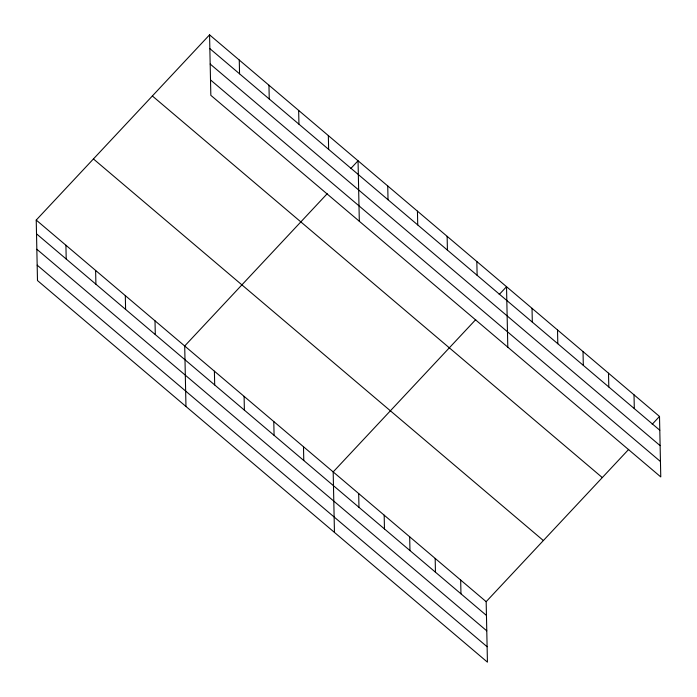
<?xml version="1.0" encoding="UTF-8"?>
<svg xmlns="http://www.w3.org/2000/svg" width="697" height="697" viewBox="0 0 697 697"><rect width="100%" height="100%" fill="white"/><g stroke="black" fill="none" stroke-linecap="round" stroke-linejoin="round"><path stroke-width="1.05" d="M628.711 449.365L486.166 601.668L487.438 662.15L37.49 280.551L36.227 220.069L209.562 34.85L659.51 416.449L660.773 476.931L210.834 95.332L209.562 34.85M327.242 193.688L184.705 345.991L185.968 406.473M350.713 168.613L358.049 160.78L359.312 221.263M475.729 319.618L333.183 471.921L334.455 532.403M499.191 294.543L506.527 286.711L507.799 347.193M652.174 424.29L659.51 416.449M209.858 48.633L659.798 430.232M210.18 64.046L660.12 445.644M210.511 79.92L660.451 461.519M152.364 95.968L602.304 477.576M93.424 158.942L543.372 540.55M36.227 220.069L486.166 601.668M36.514 233.843L486.454 615.442M36.836 249.256L486.776 630.855M37.168 265.139L487.107 646.738M634.017 394.824L634.305 408.608M608.516 373.2L608.803 386.983M583.023 351.576L583.311 365.359M557.522 329.951L557.809 343.734M532.029 308.335L532.316 322.11M476.835 261.523L477.123 275.298M460.673 580.043L460.961 593.827M447.134 236.335L447.422 250.118M435.172 558.419L435.459 572.202M417.442 211.147L417.73 224.931M409.679 536.795L409.967 550.578M387.741 185.968L388.029 199.743M384.178 515.17L384.465 528.953M358.685 493.546L358.972 507.329M328.348 135.593L328.635 149.376M298.656 110.405L298.943 124.188M303.491 446.733L303.779 460.517M268.955 85.226L269.251 99M273.79 421.554L274.078 435.329M239.263 60.038L239.55 73.812M244.098 396.366L244.386 410.141M214.397 371.179L214.693 384.962M155.004 320.812L155.3 334.586M125.312 295.624L125.599 309.398M95.62 270.436L95.907 284.219M65.919 245.248L66.206 259.031"/></g></svg>
